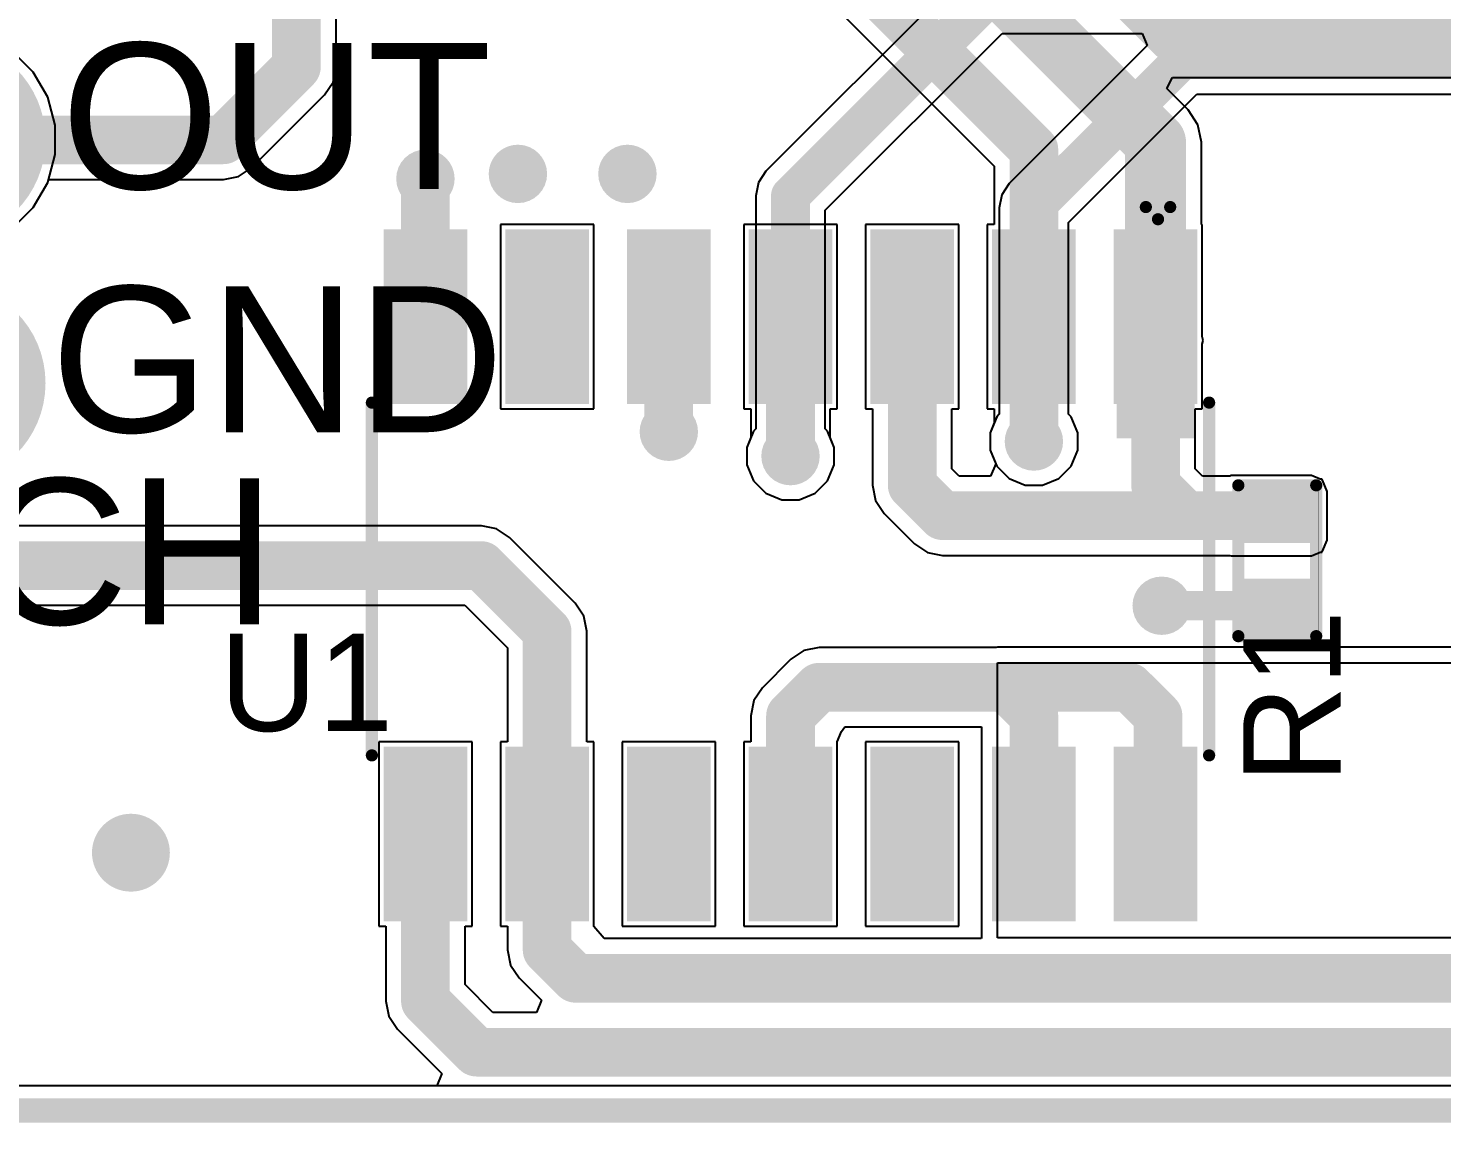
# Model space of a CAD drawing. Header units: millimetres. Extents: x -6.2 to 75.6, y -2 to 69.2.
# Drawn here: x 10.92 to 25.67, y -1.98 to 9.45 of the extents above; entities that cross this region are included whole.
import ezdxf

# ---------------------------------------------------------------- set-up
doc = ezdxf.new("R2010")
doc.units = ezdxf.units.MM
for name, color, linetype in [('BottomLayer', 5, 'Continuous'), ('BottomSolder', 6, 'Continuous'), ('Mechanical2', 216, 'Continuous'), ('MultiLayer', 9, 'Continuous'), ('PadHoleLayer', 156, 'Continuous'), ('TopLayer', 1, 'Continuous'), ('TopOverlay', 2, 'Continuous'), ('TopPaste', 8, 'Continuous'), ('TopSolder', 216, 'Continuous'), ('ViaHoleLayer', 16, 'Continuous')]:
    doc.layers.add(name, color=color, linetype=linetype)
doc.styles.add('Arial', font='', dxfattribs={"height": 0.2})
doc.styles.get('Arial').set_extended_font_data('Arial')

# ---------------------------------------------------------------- blocks, each defined once
blk = doc.blocks.new('SOIC_14_38')
at = {"layer": 'TopLayer'}
for points in [[(-3.50999933, 3.474999399999999), (-3.50999933, 4.145000599999999), (-1.89000003, 4.145000599999999), (-1.89000003, 3.474999399999999)], [(1.89000003, 3.474999399999999), (1.89000003, 4.145000599999999), (3.50999933, 4.145000599999999), (3.50999933, 3.474999399999999)], [(-3.50999933, 2.2049994), (-3.50999933, 2.8750006), (-1.89000003, 2.8750006), (-1.89000003, 2.2049994)], [(1.89000003, 2.2049994), (1.89000003, 2.8750006), (3.50999933, 2.8750006), (3.50999933, 2.2049994)], [(-3.50999933, 0.9349993999999998), (-3.50999933, 1.6050006), (-1.89000003, 1.6050006), (-1.89000003, 0.9349994)], [(1.89000003, 0.9349993999999998), (1.89000003, 1.6050006), (3.50999933, 1.6050006), (3.50999933, 0.9349994)], [(-3.50999933, -0.3350006000000001), (-3.50999933, 0.3350005999999998), (-1.89000003, 0.3350006000000001), (-1.89000003, -0.3350005999999998)], [(1.89000003, -0.3350006000000001), (1.89000003, 0.3350005999999998), (3.50999933, 0.3350006000000001), (3.50999933, -0.3350005999999998)], [(-3.50999933, -1.6050006), (-3.50999933, -0.9349994), (-1.89000003, -0.9349993999999998), (-1.89000003, -1.6050006)], [(1.89000003, -1.6050006), (1.89000003, -0.9349994), (3.50999933, -0.9349993999999998), (3.50999933, -1.6050006)], [(-3.50999933, -2.8750006), (-3.50999933, -2.2049994), (-1.89000003, -2.2049994), (-1.89000003, -2.8750006)], [(1.89000003, -2.8750006), (1.89000003, -2.2049994), (3.50999933, -2.2049994), (3.50999933, -2.8750006)], [(-3.50999933, -4.145000599999999), (-3.50999933, -3.474999399999999), (-1.89000003, -3.474999399999999), (-1.89000003, -4.145000599999999)], [(1.89000003, -4.145000599999999), (1.89000003, -3.474999399999999), (3.50999933, -3.474999399999999), (3.50999933, -4.145000599999999)]]:
    blk.add_hatch(color=1, dxfattribs=at).paths.add_polyline_path(points)
at = {"layer": 'TopOverlay'}
blk.add_hatch(color=2, dxfattribs=at).paths.add_polyline_path([(-1.78740308, 3.40360254), (-1.43180308, 3.40360254), (-1.43180308, 4.21640254), (-1.78740308, 4.21640254)])
at = {"layer": 'TopPaste'}
for points in [[(-3.50999933, 3.474999399999999), (-3.50999933, 4.145000599999999), (-1.89000003, 4.145000599999999), (-1.89000003, 3.474999399999999)], [(1.89000003, 3.474999399999999), (1.89000003, 4.145000599999999), (3.50999933, 4.145000599999999), (3.50999933, 3.474999399999999)], [(-3.50999933, 2.2049994), (-3.50999933, 2.8750006), (-1.89000003, 2.8750006), (-1.89000003, 2.2049994)], [(1.89000003, 2.2049994), (1.89000003, 2.8750006), (3.50999933, 2.8750006), (3.50999933, 2.2049994)], [(-3.50999933, 0.9349993999999998), (-3.50999933, 1.6050006), (-1.89000003, 1.6050006), (-1.89000003, 0.9349994)], [(1.89000003, 0.9349993999999998), (1.89000003, 1.6050006), (3.50999933, 1.6050006), (3.50999933, 0.9349994)], [(-3.50999933, -0.3350006000000001), (-3.50999933, 0.3350005999999998), (-1.89000003, 0.3350006000000001), (-1.89000003, -0.3350005999999998)], [(1.89000003, -0.3350006000000001), (1.89000003, 0.3350005999999998), (3.50999933, 0.3350006000000001), (3.50999933, -0.3350005999999998)], [(-3.50999933, -1.6050006), (-3.50999933, -0.9349994), (-1.89000003, -0.9349993999999998), (-1.89000003, -1.6050006)], [(1.89000003, -1.6050006), (1.89000003, -0.9349994), (3.50999933, -0.9349993999999998), (3.50999933, -1.6050006)], [(-3.50999933, -2.8750006), (-3.50999933, -2.2049994), (-1.89000003, -2.2049994), (-1.89000003, -2.8750006)], [(1.89000003, -2.8750006), (1.89000003, -2.2049994), (3.50999933, -2.2049994), (3.50999933, -2.8750006)], [(-3.50999933, -4.145000599999999), (-3.50999933, -3.474999399999999), (-1.89000003, -3.474999399999999), (-1.89000003, -4.145000599999999)], [(1.89000003, -4.145000599999999), (1.89000003, -3.474999399999999), (3.50999933, -3.474999399999999), (3.50999933, -4.145000599999999)]]:
    blk.add_hatch(color=8, dxfattribs=at).paths.add_polyline_path(points)
at = {"layer": 'TopSolder'}
for points in [[(-3.61159933, 3.3733994), (-3.61159933, 4.2466006), (-1.78840003, 4.2466006), (-1.78840003, 3.3733994)], [(1.78840003, 3.3733994), (1.78840003, 4.2466006), (3.61159933, 4.2466006), (3.61159933, 3.3733994)], [(-3.61159933, 2.1033994), (-3.61159933, 2.9766006), (-1.78840003, 2.9766006), (-1.78840003, 2.1033994)], [(1.78840003, 2.1033994), (1.78840003, 2.9766006), (3.61159933, 2.9766006), (3.61159933, 2.1033994)], [(-3.61159933, 0.8333993999999998), (-3.61159933, 1.7066006), (-1.78840003, 1.7066006), (-1.78840003, 0.8333994000000001)], [(1.78840003, 0.8333993999999998), (1.78840003, 1.7066006), (3.61159933, 1.7066006), (3.61159933, 0.8333994000000001)], [(-3.61159933, -0.4366006000000001), (-3.61159933, 0.4366005999999998), (-1.78840003, 0.4366006000000001), (-1.78840003, -0.4366005999999998)], [(1.78840003, -0.4366006000000001), (1.78840003, 0.4366005999999998), (3.61159933, 0.4366006000000001), (3.61159933, -0.4366005999999998)], [(-3.61159933, -1.7066006), (-3.61159933, -0.8333994000000001), (-1.78840003, -0.8333993999999998), (-1.78840003, -1.7066006)], [(1.78840003, -1.7066006), (1.78840003, -0.8333994000000001), (3.61159933, -0.8333993999999998), (3.61159933, -1.7066006)], [(-3.61159933, -2.9766006), (-3.61159933, -2.1033994), (-1.78840003, -2.1033994), (-1.78840003, -2.9766006)], [(1.78840003, -2.9766006), (1.78840003, -2.1033994), (3.61159933, -2.1033994), (3.61159933, -2.9766006)], [(-3.61159933, -4.2466006), (-3.61159933, -3.3733994), (-1.78840003, -3.3733994), (-1.78840003, -4.2466006)], [(1.78840003, -4.2466006), (1.78840003, -3.3733994), (3.61159933, -3.3733994), (3.61159933, -4.2466006)]]:
    blk.add_hatch(color=216, dxfattribs=at).paths.add_polyline_path(points)
at = {"layer": 'TopOverlay', "const_width": 0.127}
for points in [[(1.8796, 4.368799999999999), (-1.8034, 4.368799999999999)], [(-3.84480054, 3.7084), (-3.84480054, 3.9624)], [(-3.71780054, 3.835399999999999), (-3.84480054, 3.9624)], [(-3.84480054, 3.7084), (-3.71780054, 3.835399999999999)], [(1.8796, -4.368799999999999), (-1.8034, -4.368799999999999)]]:
    blk.add_lwpolyline(points, dxfattribs=at)
at = {"layer": 'TopOverlay', "const_width": 0.0635}
for points in [[(-1.83515, 4.368799999999999, 1), (-1.77165, 4.368799999999999, 1)], [(1.84785, 4.368799999999999, 1), (1.91135, 4.368799999999999, 1)], [(-3.87655054, 3.9624, 1), (-3.81305054, 3.9624, 1)], [(-3.87655054, 3.9624, 1), (-3.81305054, 3.9624, 1)], [(-3.74955054, 3.835399999999999, 1), (-3.68605054, 3.835399999999999, 1)], [(-3.74955054, 3.835399999999999, 1), (-3.68605054, 3.835399999999999, 1)], [(-3.87655054, 3.7084, 1), (-3.81305054, 3.7084, 1)], [(-3.87655054, 3.7084, 1), (-3.81305054, 3.7084, 1)], [(-1.83515, -4.368799999999999, 1), (-1.77165, -4.368799999999999, 1)], [(1.84785, -4.368799999999999, 1), (1.91135, -4.368799999999999, 1)]]:
    blk.add_lwpolyline(points, format="xyb", close=True, dxfattribs=at)
blk = doc.blocks.new('R___0402_51')
at = {"layer": 'TopLayer'}
for points in [[(-0.6985, -0.3175), (-0.6985, 0.3175), (-0.2412999999999999, 0.3175), (-0.2413, -0.3175)], [(0.2412999999999999, -0.3175), (0.2413, 0.3175), (0.6985, 0.3175), (0.6985, -0.3175)]]:
    blk.add_hatch(color=1, dxfattribs=at).paths.add_polyline_path(points)
at = {"layer": 'TopPaste'}
for points in [[(-0.6985, -0.3175), (-0.6985, 0.3175), (-0.2412999999999999, 0.3175), (-0.2413, -0.3175)], [(0.2412999999999999, -0.3175), (0.2413, 0.3175), (0.6985, 0.3175), (0.6985, -0.3175)]]:
    blk.add_hatch(color=8, dxfattribs=at).paths.add_polyline_path(points)
at = {"layer": 'TopSolder'}
for points in [[(-0.75350116, -0.37250116), (-0.75350116, 0.37250116), (-0.1862988399999999, 0.37250116), (-0.18629884, -0.37250116)], [(0.1862988399999999, -0.37250116), (0.18629884, 0.37250116), (0.75350116, 0.37250116), (0.75350116, -0.37250116)]]:
    blk.add_hatch(color=216, dxfattribs=at).paths.add_polyline_path(points)
at = {"layer": 'TopOverlay'}
for points, const_width in [([(-0.7874, 0.4064), (0.7874, 0.4064)], 0.127), ([(-0.7874, 0.4064), (-0.7874, -0.4064)], 0.127), ([(0.7874, 0.4064), (0.7874, -0.4064)], 0.127), ([(-0.7874, -0.4064), (0.7874, -0.4064)], 0.127), ([(-0.8128, -0.4318), (0.8128, -0.4318)], 0.0032258)]:
    blk.add_lwpolyline(points, dxfattribs=dict(at, const_width=const_width))
for points, const_width in [([(-0.8191499999999999, 0.4064, 1), (-0.7556499999999999, 0.4064, 1)], 0.0635), ([(-0.8191499999999999, 0.4064, 1), (-0.7556499999999999, 0.4064, 1)], 0.0635), ([(0.7556499999999999, 0.4064, 1), (0.8191499999999999, 0.4064, 1)], 0.0635), ([(0.7556499999999999, 0.4064, 1), (0.8191499999999999, 0.4064, 1)], 0.0635), ([(-0.8191499999999999, -0.4064, 1), (-0.7556499999999999, -0.4064, 1)], 0.0635), ([(-0.8191499999999999, -0.4064, 1), (-0.7556499999999999, -0.4064, 1)], 0.0635), ([(-0.81360518, -0.4318, 1), (-0.8119948199999999, -0.4318, 1)], 0.0016129), ([(0.7556499999999999, -0.4064, 1), (0.8191499999999999, -0.4064, 1)], 0.0635), ([(0.7556499999999999, -0.4064, 1), (0.8191499999999999, -0.4064, 1)], 0.0635), ([(0.8119948199999999, -0.4318, 1), (0.81360518, -0.4318, 1)], 0.0016129)]:
    blk.add_lwpolyline(points, format="xyb", close=True, dxfattribs=dict(at, const_width=const_width))
blk = doc.blocks.new('KH_HX2_54_03PW_60')
at = {"layer": 'BottomLayer'}
h = blk.add_hatch(color=5, dxfattribs=at)
edge = h.paths.add_edge_path()
edge.add_arc((-2.54, 0), 0.999998, 0, 360)
h = blk.add_hatch(color=5, dxfattribs=at)
edge = h.paths.add_edge_path()
edge.add_arc((0, 0), 0.999998, 0, 360)
h = blk.add_hatch(color=5, dxfattribs=at)
edge = h.paths.add_edge_path()
edge.add_arc((2.54, 0), 0.999998, 0, 360)
at = {"layer": 'BottomSolder'}
h = blk.add_hatch(color=6, dxfattribs=at)
edge = h.paths.add_edge_path()
edge.add_arc((-2.54, 0), 1.050798, 0, 360)
h = blk.add_hatch(color=6, dxfattribs=at)
edge = h.paths.add_edge_path()
edge.add_arc((0, 0), 1.050798, 0, 360)
h = blk.add_hatch(color=6, dxfattribs=at)
edge = h.paths.add_edge_path()
edge.add_arc((2.54, 0), 1.050798, 0, 360)
at = {"layer": 'MultiLayer'}
h = blk.add_hatch(color=9, dxfattribs=at)
edge = h.paths.add_edge_path()
edge.add_arc((-2.54, 0), 0.999998, 0, 360)
h = blk.add_hatch(color=9, dxfattribs=at)
edge = h.paths.add_edge_path()
edge.add_arc((0, 0), 0.999998, 0, 360)
h = blk.add_hatch(color=9, dxfattribs=at)
edge = h.paths.add_edge_path()
edge.add_arc((2.54, 0), 0.999998, 0, 360)
at = {"layer": 'PadHoleLayer'}
h = blk.add_hatch(color=156, dxfattribs=at)
edge = h.paths.add_edge_path()
edge.add_arc((-2.54, 0), 0.5999987999999999, 0, 360)
h = blk.add_hatch(color=156, dxfattribs=at)
edge = h.paths.add_edge_path()
edge.add_arc((0, 0), 0.5999987999999999, 0, 360)
h = blk.add_hatch(color=156, dxfattribs=at)
edge = h.paths.add_edge_path()
edge.add_arc((2.54, 0), 0.5999987999999999, 0, 360)
at = {"layer": 'TopLayer'}
h = blk.add_hatch(color=1, dxfattribs=at)
edge = h.paths.add_edge_path()
edge.add_arc((-2.54, 0), 0.999998, 0, 360)
h = blk.add_hatch(color=1, dxfattribs=at)
edge = h.paths.add_edge_path()
edge.add_arc((0, 0), 0.999998, 0, 360)
h = blk.add_hatch(color=1, dxfattribs=at)
edge = h.paths.add_edge_path()
edge.add_arc((2.54, 0), 0.999998, 0, 360)
at = {"layer": 'TopSolder'}
h = blk.add_hatch(color=216, dxfattribs=at)
edge = h.paths.add_edge_path()
edge.add_arc((-2.54, 0), 1.050798, 0, 360)
h = blk.add_hatch(color=216, dxfattribs=at)
edge = h.paths.add_edge_path()
edge.add_arc((0, 0), 1.050798, 0, 360)
h = blk.add_hatch(color=216, dxfattribs=at)
edge = h.paths.add_edge_path()
edge.add_arc((2.54, 0), 1.050798, 0, 360)
at = {"layer": 'TopOverlay', "const_width": 0.127}
for points in [[(-3.771138, 0), (-3.81, 0)], [(-3.81, -3.1999936), (-3.81, 0)], [(-1.231138, 0), (-1.308862, 0)], [(1.308862, 0), (1.231138, 0)], [(3.81, -3.1999936), (3.81, 0)], [(3.81, -3.1999936), (-3.81, -3.1999936)], [(-3.048, -9.654031999999999), (-3.048, -3.302)], [(-2.0247356, -9.6340676), (-2.0247356, -3.302)], [(-0.508, -9.654031999999999), (-0.508, -3.302)], [(0.5152644, -9.6340676), (0.5152644, -3.302)], [(2.032, -9.654031999999999), (2.032, -3.302)], [(3.0552644, -9.6340676), (3.0552644, -3.302)], [(2.0174966, -5.780303399999999), (0.5007356, -5.780303399999999)], [(-0.5152644, -5.842), (-2.032, -5.842)], [(-0.5152644, -6.322161599999999), (-2.032, -6.322161599999999)], [(2.0174966, -6.260465), (0.5007356, -6.260465)], [(2.0247356, -8.128), (0.508, -8.128)], [(-0.508, -8.1896966), (-2.0247356, -8.1896966)], [(2.0247356, -8.608161599999999), (0.508, -8.608161599999999)], [(-0.508, -8.6698836), (-2.0247356, -8.6698836)], [(-2.367661, -9.976993), (-2.0247356, -9.6340676)], [(0.1723898, -9.976993), (0.5152644, -9.6340676)], [(2.7123898, -9.976993), (3.0552644, -9.6340676)], [(-2.725039, -9.976993), (-3.048, -9.654031999999999)], [(-0.185039, -9.976993), (-0.508, -9.654031999999999)], [(2.354961, -9.976993), (2.032, -9.654031999999999)], [(-2.367661, -9.976993), (-2.725039, -9.976993)], [(-2.5848056, -11.3641378), (-2.5848056, -9.976993)], [(0.1723898, -9.976993), (-0.185039, -9.976993)], [(2.7123898, -9.976993), (2.354961, -9.976993)], [(2.5441656, -11.4048286), (2.5441656, -9.976993)], [(-2.2649434, -11.684), (-2.5848056, -11.3641378)], [(2.2649942, -11.684), (2.5441656, -11.4048286)], [(2.2649942, -11.684), (-2.264918, -11.684)]]:
    blk.add_lwpolyline(points, dxfattribs=at)
at = {"layer": 'TopOverlay', "const_width": 0.0635}
for points in [[(-3.84175, 0, 1), (-3.778249999999999, 0, 1)], [(-3.84175, 0, 1), (-3.778249999999999, 0, 1)], [(-3.802887999999999, 0, 1), (-3.739387999999999, 0, 1)], [(-1.340612, 0, 1), (-1.277112, 0, 1)], [(-1.262888, 0, 1), (-1.199388, 0, 1)], [(1.199388, 0, 1), (1.262888, 0, 1)], [(1.277112, 0, 1), (1.340612, 0, 1)], [(3.778249999999999, 0, 1), (3.84175, 0, 1)], [(-3.84175, -3.1999936, 1), (-3.778249999999999, -3.1999936, 1)], [(-3.84175, -3.1999936, 1), (-3.778249999999999, -3.1999936, 1)], [(-3.07975, -3.302, 1), (-3.01625, -3.302, 1)], [(-2.0564856, -3.302, 1), (-1.9929856, -3.302, 1)], [(-0.5397500000000001, -3.302, 1), (-0.47625, -3.302, 1)], [(0.4835144, -3.302, 1), (0.5470144, -3.302, 1)], [(2.00025, -3.302, 1), (2.06375, -3.302, 1)], [(3.0235144, -3.302, 1), (3.0870144, -3.302, 1)], [(3.778249999999999, -3.1999936, 1), (3.84175, -3.1999936, 1)], [(3.778249999999999, -3.1999936, 1), (3.84175, -3.1999936, 1)], [(0.4689856, -5.780303399999999, 1), (0.5324856, -5.780303399999999, 1)], [(1.9857466, -5.780303399999999, 1), (2.0492466, -5.780303399999999, 1)], [(-2.06375, -5.842, 1), (-2.00025, -5.842, 1)], [(-0.5470144, -5.842, 1), (-0.4835144, -5.842, 1)], [(-2.06375, -6.322161599999999, 1), (-2.00025, -6.322161599999999, 1)], [(-0.5470144, -6.322161599999999, 1), (-0.4835144, -6.322161599999999, 1)], [(0.4689856, -6.260465, 1), (0.5324856, -6.260465, 1)], [(1.9857466, -6.260465, 1), (2.0492466, -6.260465, 1)], [(0.47625, -8.128, 1), (0.5397500000000001, -8.128, 1)], [(1.9929856, -8.128, 1), (2.0564856, -8.128, 1)], [(-2.0564856, -8.1896966, 1), (-1.9929856, -8.1896966, 1)], [(-0.5397500000000001, -8.1896966, 1), (-0.47625, -8.1896966, 1)], [(0.47625, -8.608161599999999, 1), (0.5397500000000001, -8.608161599999999, 1)], [(1.9929856, -8.608161599999999, 1), (2.0564856, -8.608161599999999, 1)], [(-2.0564856, -8.6698836, 1), (-1.9929856, -8.6698836, 1)], [(-0.5397500000000001, -8.6698836, 1), (-0.47625, -8.6698836, 1)], [(-2.0564856, -9.6340676, 1), (-1.9929856, -9.6340676, 1)], [(-2.0564856, -9.6340676, 1), (-1.9929856, -9.6340676, 1)], [(0.4835144, -9.6340676, 1), (0.5470144, -9.6340676, 1)], [(0.4835144, -9.6340676, 1), (0.5470144, -9.6340676, 1)], [(3.0235144, -9.6340676, 1), (3.0870144, -9.6340676, 1)], [(3.0235144, -9.6340676, 1), (3.0870144, -9.6340676, 1)], [(-3.07975, -9.654031999999999, 1), (-3.01625, -9.654031999999999, 1)], [(-3.07975, -9.654031999999999, 1), (-3.01625, -9.654031999999999, 1)], [(-0.5397500000000001, -9.654031999999999, 1), (-0.47625, -9.654031999999999, 1)], [(-0.5397500000000001, -9.654031999999999, 1), (-0.47625, -9.654031999999999, 1)], [(2.00025, -9.654031999999999, 1), (2.06375, -9.654031999999999, 1)], [(2.00025, -9.654031999999999, 1), (2.06375, -9.654031999999999, 1)], [(-2.756789, -9.976993, 1), (-2.693289, -9.976993, 1)], [(-2.756789, -9.976993, 1), (-2.693289, -9.976993, 1)], [(-2.6165556, -9.976993, 1), (-2.5530556, -9.976993, 1)], [(-2.399411, -9.976993, 1), (-2.335911, -9.976993, 1)], [(-2.399411, -9.976993, 1), (-2.335911, -9.976993, 1)], [(-0.216789, -9.976993, 1), (-0.153289, -9.976993, 1)], [(-0.216789, -9.976993, 1), (-0.153289, -9.976993, 1)], [(0.1406398, -9.976993, 1), (0.2041398, -9.976993, 1)], [(0.1406398, -9.976993, 1), (0.2041398, -9.976993, 1)], [(2.323211, -9.976993, 1), (2.386711, -9.976993, 1)], [(2.323211, -9.976993, 1), (2.386711, -9.976993, 1)], [(2.5124156, -9.976993, 1), (2.5759156, -9.976993, 1)], [(2.6806398, -9.976993, 1), (2.7441398, -9.976993, 1)], [(2.6806398, -9.976993, 1), (2.7441398, -9.976993, 1)], [(-2.6165556, -11.3641378, 1), (-2.5530556, -11.3641378, 1)], [(-2.6165556, -11.3641378, 1), (-2.5530556, -11.3641378, 1)], [(2.5124156, -11.4048286, 1), (2.5759156, -11.4048286, 1)], [(2.5124156, -11.4048286, 1), (2.5759156, -11.4048286, 1)], [(-2.2966934, -11.684, 1), (-2.2331934, -11.684, 1)], [(-2.296668, -11.684, 1), (-2.233168, -11.684, 1)], [(2.2332442, -11.684, 1), (2.2967442, -11.684, 1)], [(2.2332442, -11.684, 1), (2.2967442, -11.684, 1)]]:
    blk.add_lwpolyline(points, format="xyb", close=True, dxfattribs=at)

msp = doc.modelspace()

# ---------------------------------------------------------------- hatches: boundary and pattern name
at = {"layer": 'BottomLayer'}
h = msp.add_hatch(color=5, dxfattribs=at)
edge = h.paths.add_edge_path()
edge.add_arc((15.06221016, 7.874), 0.3050032, 0, 360)
h = msp.add_hatch(color=5, dxfattribs=at)
edge = h.paths.add_edge_path()
edge.add_arc((16.02741016, 7.924799999999999), 0.3050032, 0, 360)
h = msp.add_hatch(color=5, dxfattribs=at)
edge = h.paths.add_edge_path()
edge.add_arc((17.17041016, 7.924799999999999), 0.3050032, 0, 360)
h = msp.add_hatch(color=5, dxfattribs=at)
edge = h.paths.add_edge_path()
edge.add_arc((17.60221016, 5.232399999999999), 0.3048, 0, 360)
h = msp.add_hatch(color=5, dxfattribs=at)
edge = h.paths.add_edge_path()
edge.add_arc((21.41221016, 5.1308), 0.3048, 0, 360)
h = msp.add_hatch(color=5, dxfattribs=at)
edge = h.paths.add_edge_path()
edge.add_arc((18.8722, 4.9784), 0.3048, 0, 360)
h = msp.add_hatch(color=5, dxfattribs=at)
edge = h.paths.add_edge_path()
edge.add_arc((22.74571016, 3.4163), 0.3048, 0, 360)
h = msp.add_hatch(color=5, dxfattribs=at)
edge = h.paths.add_edge_path()
edge.add_arc((11.98881016, 0.8382), 0.3048, 0, 360)
at = {"layer": 'BottomSolder'}
h = msp.add_hatch(color=6, dxfattribs=at)
edge = h.paths.add_edge_path()
edge.add_arc((11.98881016, 0.8382), 0.4064, 0, 360)
at = {"layer": 'TopLayer'}
h = msp.add_hatch(color=1, dxfattribs=at)
edge = h.paths.add_edge_path()
edge.add_arc((15.06221016, 7.874), 0.3050032, 0, 360)
h = msp.add_hatch(color=1, dxfattribs=at)
edge = h.paths.add_edge_path()
edge.add_arc((16.02741016, 7.924799999999999), 0.3050032, 0, 360)
h = msp.add_hatch(color=1, dxfattribs=at)
edge = h.paths.add_edge_path()
edge.add_arc((17.17041016, 7.924799999999999), 0.3050032, 0, 360)
h = msp.add_hatch(color=1, dxfattribs=at)
edge = h.paths.add_edge_path()
edge.add_arc((17.60221016, 5.232399999999999), 0.3048, 0, 360)
h = msp.add_hatch(color=1, dxfattribs=at)
edge = h.paths.add_edge_path()
edge.add_arc((21.41221016, 5.1308), 0.3048, 0, 360)
h = msp.add_hatch(color=1, dxfattribs=at)
edge = h.paths.add_edge_path()
edge.add_arc((18.8722, 4.9784), 0.3048, 0, 360)
msp.add_hatch(color=1, dxfattribs=at).paths.add_polyline_path([(23.46961016, 4.1021), (24.30781016, 4.1021), (24.30781016, 4.610099999999999), (23.46961016, 4.610099999999999)])
h = msp.add_hatch(color=1, dxfattribs=at)
edge = h.paths.add_edge_path()
edge.add_arc((22.74571016, 3.4163), 0.3048, 0, 360)
h = msp.add_hatch(color=1, dxfattribs=at)
edge = h.paths.add_edge_path()
edge.add_arc((11.98881016, 0.8382), 0.3048, 0, 360)
at = {"layer": 'TopSolder'}
h = msp.add_hatch(color=216, dxfattribs=at)
edge = h.paths.add_edge_path()
edge.add_arc((11.98881016, 0.8382), 0.4064, 0, 360)
at = {"layer": 'ViaHoleLayer'}
h = msp.add_hatch(color=16, dxfattribs=at)
edge = h.paths.add_edge_path()
edge.add_arc((15.06221016, 7.874), 0.1549908, 0, 360)
h = msp.add_hatch(color=16, dxfattribs=at)
edge = h.paths.add_edge_path()
edge.add_arc((16.02741016, 7.924799999999999), 0.1549908, 0, 360)
h = msp.add_hatch(color=16, dxfattribs=at)
edge = h.paths.add_edge_path()
edge.add_arc((17.17041016, 7.924799999999999), 0.1549908, 0, 360)
h = msp.add_hatch(color=16, dxfattribs=at)
edge = h.paths.add_edge_path()
edge.add_arc((17.60221016, 5.232399999999999), 0.1524, 0, 360)
h = msp.add_hatch(color=16, dxfattribs=at)
edge = h.paths.add_edge_path()
edge.add_arc((21.41221016, 5.1308), 0.1524, 0, 360)
h = msp.add_hatch(color=16, dxfattribs=at)
edge = h.paths.add_edge_path()
edge.add_arc((18.8722, 4.9784), 0.1524, 0, 360)
h = msp.add_hatch(color=16, dxfattribs=at)
edge = h.paths.add_edge_path()
edge.add_arc((22.74571016, 3.4163), 0.1524, 0, 360)
h = msp.add_hatch(color=16, dxfattribs=at)
edge = h.paths.add_edge_path()
edge.add_arc((11.98881016, 0.8382), 0.1524, 0, 360)

# ---------------------------------------------------------------- linework, layer by layer
at = {"layer": 'BottomLayer'}
for p, q in [((20.6732251, 10.0099749), (18.6158251, 7.9525749)), ((19.23476722, 7.546017419999999), (21.07978258, 9.39103278)), ((21.07978258, 9.39103278), (22.54168974, 9.39103278)), ((22.54168974, 9.39103278), (22.59429568, 9.264032779999999)), ((10.96897476, 8.987988119999999), (10.75441588, 9.202547)), ((22.59429568, 9.264032779999999), (21.15583526, 7.8255749)), ((11.1206915, 8.72520988), (10.96897476, 8.987988119999999)), ((11.19922576, 8.43211674), (11.1206915, 8.72520988)), ((21.77477738, 7.419017419999999), (23.1117902, 8.75603278)), ((23.1117902, 8.75603278), (36.5634524, 8.75603278)), ((11.19922576, 8.128683259999999), (11.19922576, 8.43211674)), ((11.1206915, 7.835590119999999), (11.19922576, 8.128683259999999)), ((10.96897476, 7.572811880000001), (11.1206915, 7.835590119999999)), ((18.53723242, 7.834947499999999), (18.50963024, 7.696199999999999)), ((18.6158251, 7.9525749), (18.53723242, 7.834947499999999)), ((21.15583526, 7.8255749), (21.07724258, 7.7079475)), ((18.50963024, 7.696199999999999), (18.50963278, 7.696187299999999)), ((18.50963278, 7.696187299999999), (18.50963278, 5.262410099999999)), ((21.07724258, 7.7079475), (21.0496404, 7.569199999999999)), ((10.75441588, 7.358252999999999), (10.96897476, 7.572811880000001)), ((19.23476722, 5.262410099999999), (19.23476722, 7.546017419999999)), ((21.0496404, 7.569199999999999), (21.04964294, 7.569187299999999)), ((21.04964294, 7.569187299999999), (21.04964294, 5.4148101)), ((21.77477738, 5.4148101), (21.77477738, 7.419017419999999)), ((21.02461632, 5.389783479999999), (20.95501016, 5.22174216)), ((21.04964294, 5.4148101), (21.02461632, 5.389783479999999)), ((21.799804, 5.389783479999999), (21.77477738, 5.4148101)), ((21.86941016, 5.22174216), (21.799804, 5.389783479999999)), ((18.48460616, 5.237383479999999), (18.415, 5.06934216)), ((18.50963278, 5.262410099999999), (18.48460616, 5.237383479999999)), ((19.25979384, 5.237383479999999), (19.23476722, 5.262410099999999)), ((19.3294, 5.06934216), (19.25979384, 5.237383479999999)), ((20.95501016, 5.22174216), (20.95501016, 5.03985784)), ((21.86941016, 5.03985784), (21.86941016, 5.22174216)), ((18.415, 5.06934216), (18.415, 4.88745784)), ((19.3294, 4.88745784), (19.3294, 5.06934216)), ((20.95501016, 5.03985784), (21.02461632, 4.871816519999999)), ((21.799804, 4.871816519999999), (21.86941016, 5.03985784)), ((18.415, 4.88745784), (18.48460616, 4.719416519999999)), ((19.25979384, 4.719416519999999), (19.3294, 4.88745784)), ((21.02461632, 4.871816519999999), (21.15322668, 4.74320616)), ((21.67119364, 4.74320616), (21.799804, 4.871816519999999)), ((21.15322668, 4.74320616), (21.321268, 4.6736)), ((21.50315232, 4.6736), (21.67119364, 4.74320616)), ((18.48460616, 4.719416519999999), (18.61321652, 4.59080616)), ((18.61321652, 4.59080616), (18.78125784, 4.521199999999999)), ((18.96314216, 4.521199999999999), (19.13118348, 4.59080616)), ((19.13118348, 4.59080616), (19.25979384, 4.719416519999999)), ((21.321268, 4.6736), (21.50315232, 4.6736)), ((18.78125784, 4.521199999999999), (18.96314216, 4.521199999999999)), ((64.51133401999999, -1.59523684), (0.9953904399999999, -1.59523684))]:
    msp.add_line(p, q, dxfattribs=at)
at = {"layer": 'BottomLayer', "const_width": 0.4064}
for points in [[(18.8722, 7.696199999999999), (20.9296, 9.7536)], [(21.41221016, 7.569199999999999), (22.96161016, 9.118599999999999)], [(22.96161016, 9.118599999999999), (56.56581016, 9.118599999999999)], [(18.8722, 4.9784), (18.8722, 7.696199999999999)], [(21.41221016, 5.1308), (21.41221016, 7.569199999999999)]]:
    msp.add_lwpolyline(points, dxfattribs=at)
at = {"layer": 'BottomLayer', "const_width": 0.2032}
for points in [[(22.86001016, 9.118599999999999, 1), (23.06321016, 9.118599999999999, 1)], [(22.86001016, 9.118599999999999, 1), (23.06321016, 9.118599999999999, 1)], [(18.7706, 7.696199999999999, 1), (18.9738, 7.696199999999999, 1)], [(18.7706, 7.696199999999999, 1), (18.9738, 7.696199999999999, 1)], [(21.31061016, 7.569199999999999, 1), (21.51381016, 7.569199999999999, 1)], [(21.31061016, 7.569199999999999, 1), (21.51381016, 7.569199999999999, 1)], [(21.31061016, 5.1308, 1), (21.51381016, 5.1308, 1)], [(18.7706, 4.9784, 1), (18.9738, 4.9784, 1)]]:
    msp.add_lwpolyline(points, format="xyb", close=True, dxfattribs=at)
at = {"layer": 'Mechanical2', "const_width": 0.254}
msp.add_lwpolyline([(-1.8542, -1.8542), (75.4888, -1.8542)], dxfattribs=at)
at = {"layer": 'TopLayer'}
for p, q in [((14.13037306, 9.04241016), (14.13037306, 14.71101198)), ((14.261211, 14.74379322), (20.99784726, 8.00715696)), ((14.09883134, 8.8838405), (14.13037306, 9.04241016)), ((14.00900932, 8.749411), (14.09883134, 8.8838405)), ((22.79935242, 8.8154129), (22.85830328, 8.929524939999999)), ((22.85830328, 8.929524939999999), (22.8615367, 8.9328371)), ((22.8615367, 8.9328371), (33.88738714, 8.9328371)), ((13.24699916, 7.987400839999999), (14.00900932, 8.749411)), ((23.02099028, 8.59377758), (22.79935242, 8.8154129)), ((23.1248458, 8.43834482), (23.02099028, 8.59377758)), ((23.16131512, 8.254999999999999), (23.1248458, 8.43834482)), ((23.16131512, 7.396198059999999), (23.16131512, 8.254999999999999)), ((13.11256966, 7.89757882), (13.24699916, 7.987400839999999)), ((20.99784726, 8.00715696), (20.99784726, 7.396198059999999)), ((10.96897476, 7.572811880000001), (11.1206915, 7.835590119999999)), ((11.1206915, 7.835590119999999), (11.12884998, 7.866037099999999)), ((11.12884998, 7.866037099999999), (12.954, 7.866037099999999)), ((12.954, 7.866037099999999), (13.11256966, 7.89757882)), ((10.75441588, 7.358252999999999), (10.96897476, 7.572811880000001)), ((16.81961076, 7.396198059999999), (15.84480956, 7.396198059999999)), ((15.84480956, 7.396198059999999), (15.84480956, 5.4714013)), ((16.81961076, 5.4714013), (16.81961076, 7.396198059999999)), ((19.35961076, 7.396198059999999), (18.38480956, 7.396198059999999)), ((18.38480956, 7.396198059999999), (18.38480956, 5.4714013)), ((19.35961076, 5.4714013), (19.35961076, 7.396198059999999)), ((20.62961076, 7.396198059999999), (19.65480956, 7.396198059999999)), ((19.65480956, 7.396198059999999), (19.65480956, 5.4714013)), ((20.62961076, 5.4714013), (20.62961076, 7.396198059999999)), ((20.99784726, 7.396198059999999), (20.92480956, 7.396198059999999)), ((20.92480956, 7.396198059999999), (20.92480956, 5.4714013)), ((23.16961076, 7.396198059999999), (23.16131512, 7.396198059999999)), ((23.16961076, 6.2258067), (23.16961076, 7.396198059999999)), ((23.17757366, 6.18577376), (23.16961076, 6.2258067)), ((23.16961076, 6.145740819999999), (23.17757366, 6.18577376)), ((23.16961076, 5.4714013), (23.16961076, 6.145740819999999)), ((15.84480956, 5.4714013), (16.81961076, 5.4714013)), ((18.38480956, 5.4714013), (18.45784218, 5.4714013)), ((18.45784218, 5.4714013), (18.45784218, 5.17277096)), ((19.28656798, 5.17274556), (19.28656798, 5.4714013)), ((19.28656798, 5.4714013), (19.35961076, 5.4714013)), ((19.65480956, 5.4714013), (19.72784726, 5.4714013)), ((19.72784726, 5.4714013), (19.72784726, 4.67360254)), ((20.55657306, 4.84523796), (20.55657306, 5.4714013)), ((20.55657306, 5.4714013), (20.62961076, 5.4714013)), ((20.92480956, 5.4714013), (20.99784726, 5.4714013)), ((20.99784726, 5.4714013), (20.99784726, 5.325158259999999)), ((23.09657306, 4.84523542), (23.09657306, 5.4714013)), ((23.09657306, 5.4714013), (23.16961076, 5.4714013)), ((20.99784726, 5.325158259999999), (20.95501016, 5.22174216)), ((18.45784218, 5.17277096), (18.415, 5.06934216)), ((19.3294, 5.06934216), (19.28656798, 5.17274556)), ((20.95501016, 5.22174216), (20.95501016, 5.03985784)), ((18.415, 5.06934216), (18.415, 4.88745784)), ((19.3294, 4.88745784), (19.3294, 5.06934216)), ((20.95501016, 5.03985784), (21.0139915, 4.89746544)), ((18.415, 4.88745784), (18.48460616, 4.719416519999999)), ((19.25979384, 4.719416519999999), (19.3294, 4.88745784)), ((21.0139915, 4.89746544), (20.96003428, 4.770462899999999)), ((20.63134812, 4.770462899999999), (20.55657306, 4.84523796)), ((20.96003428, 4.770462899999999), (20.63134812, 4.770462899999999)), ((23.17134558, 4.770462899999999), (23.09657306, 4.84523542)), ((23.45851798, 4.770462899999999), (23.17134558, 4.770462899999999)), ((23.46961016, 4.77505776), (23.45851798, 4.770462899999999)), ((24.30781016, 4.77505776), (23.46961016, 4.77505776)), ((24.39944574, 4.7371), (24.30781016, 4.77505776)), ((24.42211016, 4.7371), (24.39944574, 4.7371)), ((24.42211016, 4.727712159999999), (24.42211016, 4.7371)), ((24.42445204, 4.726741880000001), (24.42211016, 4.727712159999999)), ((24.47276792, 4.610099999999999), (24.42445204, 4.726741880000001)), ((18.48460616, 4.719416519999999), (18.61321652, 4.59080616)), ((18.61321652, 4.59080616), (18.78125784, 4.521199999999999)), ((18.96314216, 4.521199999999999), (19.13118348, 4.59080616)), ((19.13118348, 4.59080616), (19.25979384, 4.719416519999999)), ((19.72784726, 4.67360254), (19.75938898, 4.51503288)), ((24.47276792, 4.1021), (24.47276792, 4.610099999999999)), ((18.78125784, 4.521199999999999), (18.96314216, 4.521199999999999)), ((19.75938898, 4.51503288), (19.849211, 4.38060338)), ((19.849211, 4.38060338), (20.16671354, 4.06310084)), ((15.6464, 4.249762899999999), (8.83303542, 4.249762899999999)), ((15.80496966, 4.21822118), (15.6464, 4.249762899999999)), ((15.93939916, 4.12839916), (15.80496966, 4.21822118)), ((16.62520932, 3.442588999999999), (15.93939916, 4.12839916)), ((20.16671354, 4.06310084), (20.30114304, 3.97327882)), ((24.42211016, 3.98448784), (24.42445204, 3.985458119999999)), ((24.42211016, 3.9751), (24.42211016, 3.98448784)), ((24.42445204, 3.985458119999999), (24.47276792, 4.1021)), ((20.30114304, 3.97327882), (20.4597127, 3.9417371)), ((20.4597127, 3.9417371), (23.45851798, 3.9417371)), ((23.45851798, 3.9417371), (23.46961016, 3.93714224)), ((23.46961016, 3.93714224), (24.30781016, 3.93714224)), ((24.30781016, 3.93714224), (24.39944574, 3.9751)), ((24.39944574, 3.9751), (24.42211016, 3.9751)), ((8.6614, 3.421037099999999), (15.47476458, 3.421037099999999)), ((15.47476458, 3.421037099999999), (15.91784726, 2.97795442)), ((16.71503134, 3.3081595), (16.62520932, 3.442588999999999)), ((16.74657306, 3.14958984), (16.71503134, 3.3081595)), ((16.74657306, 1.9961987), (16.74657306, 3.14958984)), ((15.91784726, 2.97795442), (15.91784726, 1.9961987)), ((19.16979148, 2.97976036), (19.01122182, 2.94821864)), ((21.02011036, 2.97976036), (19.16979148, 2.97976036)), ((21.03121016, 2.98435776), (21.02011036, 2.97976036)), ((40.3734397, 2.98435776), (21.03121016, 2.98435776)), ((18.87679232, 2.85839662), (18.579211, 2.5608153)), ((19.01122182, 2.94821864), (18.87679232, 2.85839662)), ((21.03121016, -0.0508), (21.03121016, 2.8194)), ((21.03121016, 2.8194), (40.53839746, 2.8194)), ((18.579211, 2.5608153), (18.48938898, 2.4263858)), ((18.48938898, 2.4263858), (18.45784726, 2.26781614)), ((18.45784726, 2.26781614), (18.45784726, 1.9961987)), ((19.3596133, 1.99619616), (19.40360356, 2.10497674)), ((19.40360356, 2.10497674), (19.43784276, 2.15103456)), ((19.43784276, 2.15103456), (20.8662524, 2.15103456)), ((20.8662524, 2.15103456), (20.8662524, -0.05079746)), ((15.54961076, 1.9961987), (14.57480956, 1.9961987)), ((14.57480956, 1.9961987), (14.57480956, 0.07140194)), ((15.54961076, 0.07140194), (15.54961076, 1.9961987)), ((15.91784726, 1.9961987), (15.84480956, 1.9961987)), ((15.84480956, 1.9961987), (15.84480956, 0.07140194)), ((16.81961076, 1.9961987), (16.74657306, 1.9961987)), ((16.81961076, 0.07140448), (16.81961076, 1.9961987)), ((18.08961076, 1.9961987), (17.11480956, 1.9961987)), ((17.11480956, 1.9961987), (17.11480956, 0.07140194)), ((18.08961076, 0.07140194), (18.08961076, 1.9961987)), ((18.45784726, 1.9961987), (18.38480956, 1.9961987)), ((18.38480956, 1.9961987), (18.38480956, 0.07140194)), ((19.35961076, 0.07140194), (19.35961076, 1.99619616)), ((19.35961076, 1.99619616), (19.3596133, 1.99619616)), ((20.62961076, 1.9961987), (19.65480956, 1.9961987)), ((19.65480956, 1.9961987), (19.65480956, 0.07140194)), ((20.62961076, 0.07140194), (20.62961076, 1.9961987)), ((14.57480956, 0.07140194), (14.64784726, 0.07140194)), ((14.64784726, 0.07140194), (14.64784726, -0.7111999999999999)), ((15.47657306, -0.53956458), (15.47657306, 0.07140194)), ((15.47657306, 0.07140194), (15.54961076, 0.07140194)), ((15.84480956, 0.07140194), (15.91784726, 0.07140194)), ((15.91784726, 0.07140194), (15.91784726, -0.176022)), ((16.81898592, 0.06776212), (16.8196133, 0.07140448)), ((16.92602406, -0.05924042), (16.81898592, 0.06776212)), ((16.8196133, 0.07140448), (16.81961076, 0.07140448)), ((17.11480956, 0.07140194), (18.08961076, 0.07140194)), ((18.38480956, 0.07140194), (19.35961076, 0.07140194)), ((19.65480956, 0.07140194), (20.62961076, 0.07140194)), ((20.86061106, -0.05924042), (16.92602406, -0.05924042)), ((20.8662524, -0.05079746), (20.86061106, -0.05924042)), ((42.0878, -0.05080254), (21.03121016, -0.0508)), ((15.91784726, -0.176022), (15.94938898, -0.33459166)), ((15.94938898, -0.33459166), (16.039211, -0.46902116)), ((15.76724558, -0.8302371), (15.47657306, -0.53956458)), ((16.039211, -0.46902116), (16.27342694, -0.7032371)), ((14.64784726, -0.7111999999999999), (14.67938898, -0.8697696599999999)), ((16.27342694, -0.7032371), (16.220821, -0.8302371)), ((14.67938898, -0.8697696599999999), (14.769211, -1.00419916)), ((16.220821, -0.8302371), (15.76724558, -0.8302371)), ((14.769211, -1.00419916), (15.23324868, -1.46823684)), ((15.23324868, -1.46823684), (15.18064274, -1.59523684)), ((15.18064274, -1.59523684), (0.9953904399999999, -1.59523684))]:
    msp.add_line(p, q, dxfattribs=at)
for points, const_width in [([(13.71601016, 9.04241016), (13.71601016, 28.70199999999999)], 0.508), ([(14.55421016, 15.03679238), (21.41221016, 8.178792379999999)], 0.508), ([(20.11681016, 10.8204), (22.68221016, 8.254999999999999)], 0.635), ([(22.22501016, 9.98220254), (22.8600127, 9.347199999999999)], 0.508), ([(22.8600127, 9.347199999999999), (34.056828, 9.347199999999999)], 0.508), ([(12.954, 8.2804), (13.71601016, 9.04241016)], 0.508), ([(22.68221016, 6.43379968), (22.68221016, 8.254999999999999)], 0.635), ([(10.04682776, 8.2804), (12.954, 8.2804)], 0.508), ([(21.41221016, 6.43379968), (21.41221016, 8.178792379999999)], 0.508), ([(15.06221016, 6.43379968), (15.06221016, 7.874)], 0.508), ([(17.60221016, 5.232399999999999), (17.60221016, 6.43379968)], 0.508), ([(18.87220508, 6.4337946), (18.87221016, 6.43379968)], 0.508), ([(18.87220508, 4.97840508), (18.87220508, 6.4337946)], 0.508), ([(20.14221016, 4.67360254), (20.14221016, 6.43379968)], 0.508), ([(21.41221016, 5.1308), (21.41221016, 6.43379968)], 0.508), ([(22.68221016, 6.26677436), (22.68221016, 6.43379968)], 0.508), ([(22.68221016, 6.26677436), (22.76321076, 6.18577376)], 0.508), ([(22.68221016, 4.6736), (22.68221016, 6.019799999999999)], 0.508), ([(18.8722, 4.9784), (18.87220508, 4.97840508)], 0.508), ([(20.14221016, 4.67360254), (20.4597127, 4.356100000000001)], 0.508), ([(22.68221016, 4.6736), (22.99971016, 4.356100000000001)], 0.508), ([(20.4597127, 4.356100000000001), (22.99971016, 4.356100000000001)], 0.508), ([(22.99971016, 4.356100000000001), (23.95221016, 4.356100000000001)], 0.508), ([(8.6614, 3.835399999999999), (15.6464, 3.835399999999999)], 0.508), ([(15.6464, 3.835399999999999), (16.33221016, 3.14958984)], 0.508), ([(22.74571016, 3.4163), (23.95221016, 3.4163)], 0.3048), ([(16.33221016, 1.03380032), (16.33221016, 3.14958984)], 0.508), ([(18.87221016, 2.26781614), (19.16979148, 2.56539746)], 0.508), ([(19.16979148, 2.56539746), (21.11462884, 2.56539746)], 0.508), ([(21.11462884, 2.56539746), (22.41002884, 2.56539746)], 0.508), ([(21.11462884, 2.56539746), (21.41221016, 2.26781614)], 0.508), ([(22.41002884, 2.56539746), (22.70761016, 2.26781614)], 0.508), ([(18.87221016, 1.03380032), (18.87221016, 2.26781614)], 0.508), ([(21.41221016, 1.03380032), (21.41221016, 2.26781614)], 0.508), ([(22.70761016, 1.05920032), (22.70761016, 2.26781614)], 0.508), ([(15.06221016, -0.7111999999999999), (15.06221016, 1.03380032)], 0.508), ([(16.33221016, -0.176022), (16.33221016, 1.03380032)], 0.508), ([(16.33221016, -0.176022), (16.62979148, -0.47360332)], 0.508), ([(16.62979148, -0.47360332), (54.72060683999999, -0.47360332)], 0.508), ([(15.06221016, -0.7111999999999999), (15.59561016, -1.2446)], 0.508), ([(15.59561016, -1.2446), (64.97321016, -1.2446)], 0.508)]:
    msp.add_lwpolyline(points, dxfattribs=dict(at, const_width=const_width))
for points, const_width in [([(22.7330127, 9.347199999999999, 1), (22.9870127, 9.347199999999999, 1)], 0.254), ([(22.7330127, 9.347199999999999, 1), (22.9870127, 9.347199999999999, 1)], 0.254), ([(13.58901016, 9.04241016, 1), (13.84301016, 9.04241016, 1)], 0.254), ([(13.58901016, 9.04241016, 1), (13.84301016, 9.04241016, 1)], 0.254), ([(22.52346016, 8.254999999999999, 1), (22.84096016, 8.254999999999999, 1)], 0.3175), ([(22.52346016, 8.254999999999999, 1), (22.84096016, 8.254999999999999, 1)], 0.3175), ([(12.827, 8.2804, 1), (13.081, 8.2804, 1)], 0.254), ([(12.827, 8.2804, 1), (13.081, 8.2804, 1)], 0.254), ([(21.28521016, 8.178792379999999, 1), (21.53921016, 8.178792379999999, 1)], 0.254), ([(21.28521016, 8.178792379999999, 1), (21.53921016, 8.178792379999999, 1)], 0.254), ([(14.93521016, 7.874, 1), (15.18921016, 7.874, 1)], 0.254), ([(14.93521016, 6.43379968, 1), (15.18921016, 6.43379968, 1)], 0.254), ([(17.47521016, 6.43379968, 1), (17.72921016, 6.43379968, 1)], 0.254), ([(18.74520508, 6.4337946, 1), (18.99920508, 6.4337946, 1)], 0.254), ([(18.74520508, 6.4337946, 1), (18.99920508, 6.4337946, 1)], 0.254), ([(18.74521016, 6.43379968, 1), (18.99921016, 6.43379968, 1)], 0.254), ([(20.01521016, 6.43379968, 1), (20.26921016, 6.43379968, 1)], 0.254), ([(21.28521016, 6.43379968, 1), (21.53921016, 6.43379968, 1)], 0.254), ([(21.28521016, 6.43379968, 1), (21.53921016, 6.43379968, 1)], 0.254), ([(22.52346016, 6.43379968, 1), (22.84096016, 6.43379968, 1)], 0.3175), ([(22.55521016, 6.43379968, 1), (22.80921016, 6.43379968, 1)], 0.254), ([(22.55521016, 6.26677436, 1), (22.80921016, 6.26677436, 1)], 0.254), ([(22.55521016, 6.26677436, 1), (22.80921016, 6.26677436, 1)], 0.254), ([(22.63621076, 6.18577376, 1), (22.89021076, 6.18577376, 1)], 0.254), ([(22.55521016, 6.019799999999999, 1), (22.80921016, 6.019799999999999, 1)], 0.254), ([(17.47521016, 5.232399999999999, 1), (17.72921016, 5.232399999999999, 1)], 0.254), ([(21.28521016, 5.1308, 1), (21.53921016, 5.1308, 1)], 0.254), ([(18.7452, 4.9784, 1), (18.9992, 4.9784, 1)], 0.254), ([(18.74520508, 4.97840508, 1), (18.99920508, 4.97840508, 1)], 0.254), ([(18.74520508, 4.97840508, 1), (18.99920508, 4.97840508, 1)], 0.254), ([(20.01521016, 4.67360254, 1), (20.26921016, 4.67360254, 1)], 0.254), ([(20.01521016, 4.67360254, 1), (20.26921016, 4.67360254, 1)], 0.254), ([(22.55521016, 4.6736, 1), (22.80921016, 4.6736, 1)], 0.254), ([(22.55521016, 4.6736, 1), (22.80921016, 4.6736, 1)], 0.254), ([(20.3327127, 4.356100000000001, 1), (20.5867127, 4.356100000000001, 1)], 0.254), ([(20.3327127, 4.356100000000001, 1), (20.5867127, 4.356100000000001, 1)], 0.254), ([(22.87271016, 4.356100000000001, 1), (23.12671016, 4.356100000000001, 1)], 0.254), ([(22.87271016, 4.356100000000001, 1), (23.12671016, 4.356100000000001, 1)], 0.254), ([(22.87271016, 4.356100000000001, 1), (23.12671016, 4.356100000000001, 1)], 0.254), ([(23.82521016, 4.356100000000001, 1), (24.07921016, 4.356100000000001, 1)], 0.254), ([(15.5194, 3.835399999999999, 1), (15.7734, 3.835399999999999, 1)], 0.254), ([(15.5194, 3.835399999999999, 1), (15.7734, 3.835399999999999, 1)], 0.254), ([(22.66951016, 3.4163, 1), (22.82191016, 3.4163, 1)], 0.1524), ([(23.87601016, 3.4163, 1), (24.02841016, 3.4163, 1)], 0.1524), ([(16.20521016, 3.14958984, 1), (16.45921016, 3.14958984, 1)], 0.254), ([(16.20521016, 3.14958984, 1), (16.45921016, 3.14958984, 1)], 0.254), ([(19.04279148, 2.56539746, 1), (19.29679148, 2.56539746, 1)], 0.254), ([(19.04279148, 2.56539746, 1), (19.29679148, 2.56539746, 1)], 0.254), ([(20.98762884, 2.56539746, 1), (21.24162884, 2.56539746, 1)], 0.254), ([(20.98762884, 2.56539746, 1), (21.24162884, 2.56539746, 1)], 0.254), ([(20.98762884, 2.56539746, 1), (21.24162884, 2.56539746, 1)], 0.254), ([(22.28302884, 2.56539746, 1), (22.53702884, 2.56539746, 1)], 0.254), ([(22.28302884, 2.56539746, 1), (22.53702884, 2.56539746, 1)], 0.254), ([(18.74521016, 2.26781614, 1), (18.99921016, 2.26781614, 1)], 0.254), ([(18.74521016, 2.26781614, 1), (18.99921016, 2.26781614, 1)], 0.254), ([(21.28521016, 2.26781614, 1), (21.53921016, 2.26781614, 1)], 0.254), ([(21.28521016, 2.26781614, 1), (21.53921016, 2.26781614, 1)], 0.254), ([(22.58061016, 2.26781614, 1), (22.83461016, 2.26781614, 1)], 0.254), ([(22.58061016, 2.26781614, 1), (22.83461016, 2.26781614, 1)], 0.254), ([(14.93521016, 1.03380032, 1), (15.18921016, 1.03380032, 1)], 0.254), ([(16.20521016, 1.03380032, 1), (16.45921016, 1.03380032, 1)], 0.254), ([(16.20521016, 1.03380032, 1), (16.45921016, 1.03380032, 1)], 0.254), ([(18.74521016, 1.03380032, 1), (18.99921016, 1.03380032, 1)], 0.254), ([(21.28521016, 1.03380032, 1), (21.53921016, 1.03380032, 1)], 0.254), ([(22.58061016, 1.05920032, 1), (22.83461016, 1.05920032, 1)], 0.254), ([(16.20521016, -0.176022, 1), (16.45921016, -0.176022, 1)], 0.254), ([(16.20521016, -0.176022, 1), (16.45921016, -0.176022, 1)], 0.254), ([(16.50279148, -0.47360332, 1), (16.75679148, -0.47360332, 1)], 0.254), ([(16.50279148, -0.47360332, 1), (16.75679148, -0.47360332, 1)], 0.254), ([(14.93521016, -0.7111999999999999, 1), (15.18921016, -0.7111999999999999, 1)], 0.254), ([(14.93521016, -0.7111999999999999, 1), (15.18921016, -0.7111999999999999, 1)], 0.254), ([(15.46861016, -1.2446, 1), (15.72261016, -1.2446, 1)], 0.254), ([(15.46861016, -1.2446, 1), (15.72261016, -1.2446, 1)], 0.254)]:
    msp.add_lwpolyline(points, format="xyb", close=True, dxfattribs=dict(at, const_width=const_width))

# ---------------------------------------------------------------- block references
for name, p, rotation in [('KH_HX2_54_03PW_60', (10.04682776, 8.2804), 270), ('SOIC_14_38', (18.87221016, 3.7338), 270), ('R___0402_51', (23.95221016, 3.8862), 90)]:
    msp.add_blockref(name, p, dxfattribs=dict(rotation=rotation))

# ---------------------------------------------------------------- texts
at = {"layer": 'TopOverlay', "style": 'Arial'}
for s, height, p in [('OUT', 1.524, (11.25887258, 7.767624799999999)), ('GND', 1.524, (11.15188778, 5.227624799999999)), ('FLOW SWITCH', 1.524, (-1.63717224, 3.2210248)), ('U1', 1.016, (12.91189696, 2.1083651))]:
    msp.add_text(s, height=height, dxfattribs=at).set_placement(p)
msp.add_text('R1', height=1.016, rotation=90, dxfattribs=at).set_placement((24.61244506, 1.5580868))

doc.saveas('drawing.dxf')
